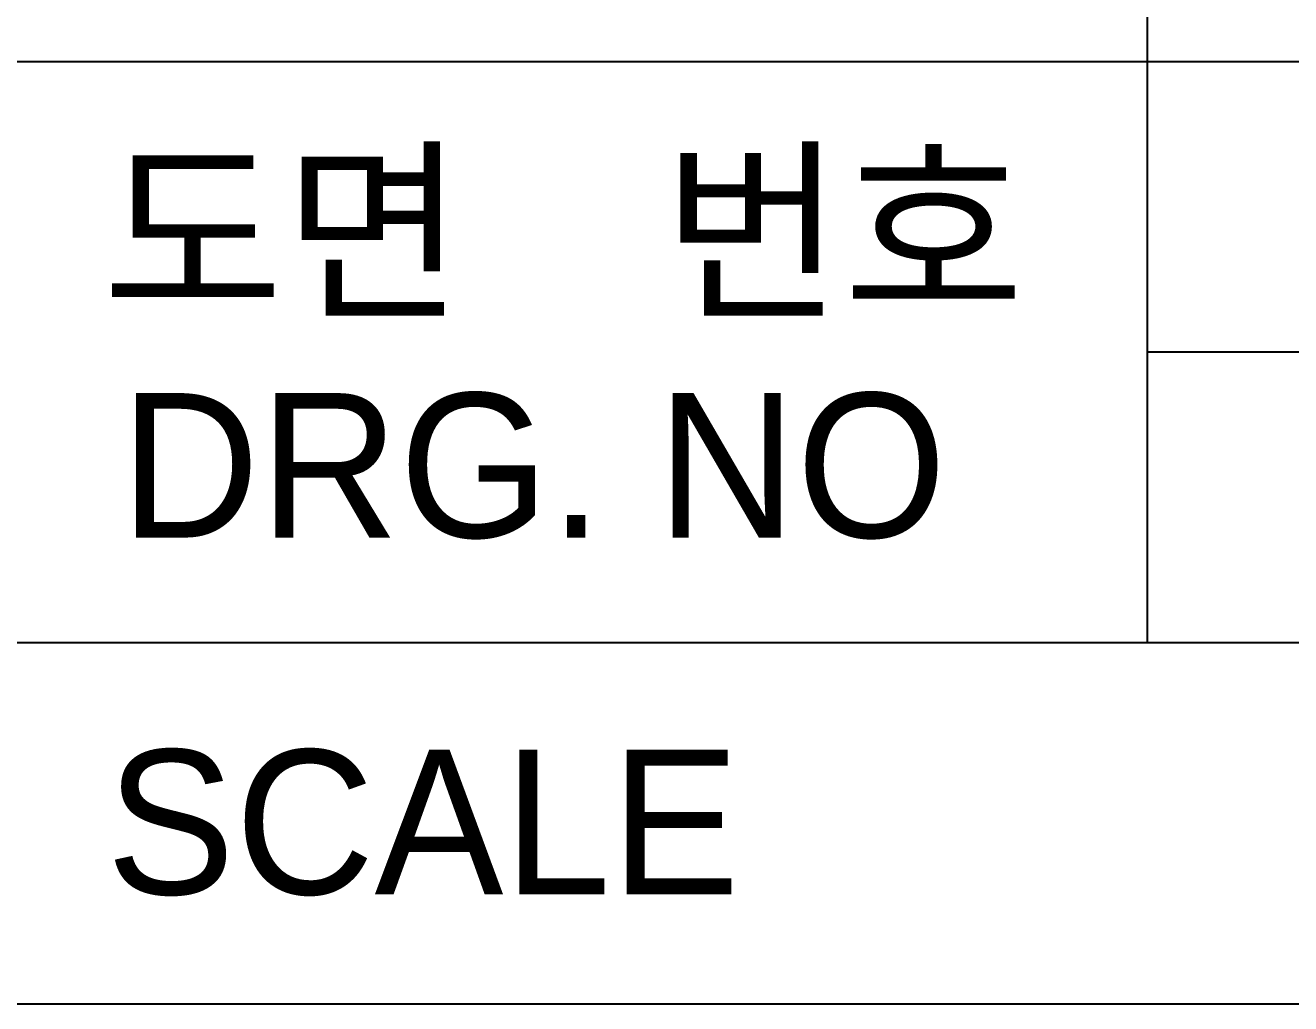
# Model space of a CAD drawing. Header units: millimetres. Extents: x 1204 to 1763, y -128 to 303.
# Drawn here: x 1619.95 to 1640.96, y -100.43 to -84.18 of the extents above; entities that cross this region are included whole.
import ezdxf

# ---------------------------------------------------------------- set-up
doc = ezdxf.new("R2010")
doc.units = ezdxf.units.MM
doc.styles.add('ROMANS', font='txt', dxfattribs={"height": 0.2})

msp = doc.modelspace()

# ---------------------------------------------------------------- linework, layer by layer
at = {"color": 6, "linetype": 'Continuous'}
for p, q in [((1638.583, -94.433), (1638.583, -67.766)), ((1619.583, -84.783), (1735.083, -84.783)), ((1638.583, -89.608), (1646.583, -89.608)), ((1619.583, -94.433), (1735.083, -94.433)), ((1594.583, -100.433), (1735.083, -100.433))]:
    msp.add_line(p, q, dxfattribs=at)

# ---------------------------------------------------------------- texts
at = {"color": 4, "char_height": 2.4, "attachment_point": 5, "style": 'ROMANS'}
for s, insert in [('{\\fﾱﾼﾸﾲￃﾼ|b0|i0|c129|p49;도면\u3000번호 }', (1628.883, -87.708)), ('{\\fﾱﾼﾸﾲￃﾼ|b0|i0|c129|p49;DRG. NO }', (1628.383, -91.508)), ('{\\fﾱﾼﾸﾲￃﾼ|b0|i0|c129|p49;SCALE }', (1626.55, -97.433))]:
    msp.add_mtext(s, dxfattribs=dict(at, insert=insert))

doc.saveas('drawing.dxf')
